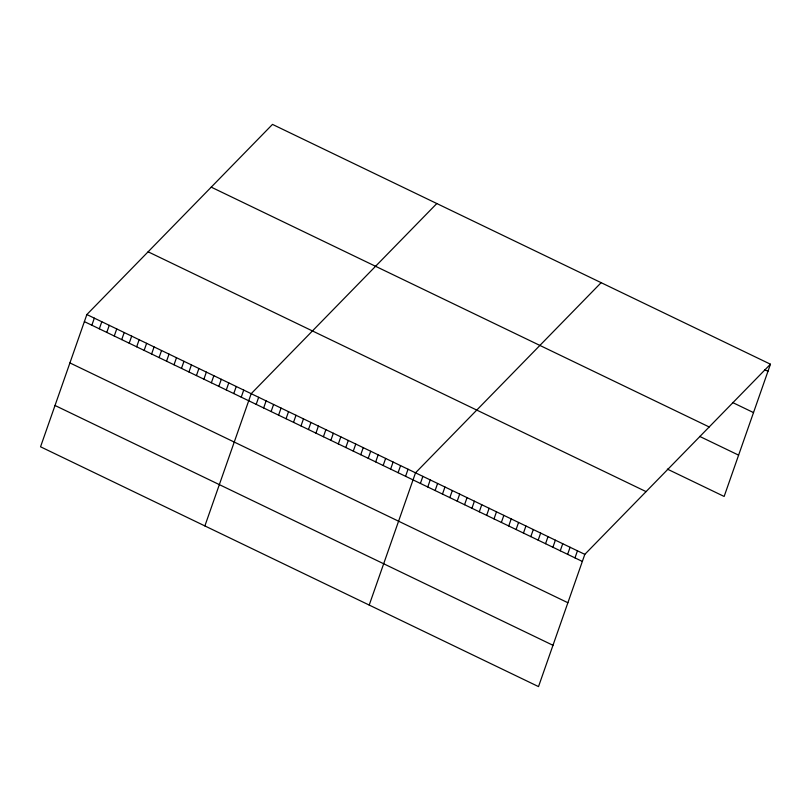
<?xml version="1.0" encoding="UTF-8"?>
<svg xmlns="http://www.w3.org/2000/svg" width="811" height="811" viewBox="0 0 811 811"><rect width="100%" height="100%" fill="white"/><g stroke="black" fill="none" stroke-linecap="round" stroke-linejoin="round"><path stroke-width="1.22" d="M86.858 314.546L40.55 446.79L538.514 686.603L584.822 554.359L770.45 364.21L272.486 124.397L86.858 314.546L584.822 554.359M91.856 325.211L94.329 318.145M99.327 328.81L101.801 321.744M106.788 332.409L109.262 325.343M114.26 336.007L116.733 328.942M121.731 339.606L124.205 332.54M129.202 343.205L131.676 336.129M136.674 346.794L139.147 339.728M144.135 350.393L146.619 343.327M151.606 353.991L154.08 346.926M159.078 357.59L161.551 350.524M166.549 361.189L169.023 354.123M174.02 364.788L176.494 357.712M181.482 368.376L183.965 361.311M188.953 371.975L191.426 364.909M196.424 375.574L198.898 368.508M203.896 379.173L206.369 372.107M211.367 382.772L213.84 375.706M218.828 386.371L221.312 379.295M226.299 389.959L228.773 382.893M233.771 393.558L236.244 386.492M241.242 397.157L243.716 390.091M204.879 525.923L251.187 393.69L436.815 203.541M256.185 404.354L258.658 397.289M263.646 407.953L266.12 400.887M271.117 411.542L273.591 404.476M278.589 415.141L281.062 408.075M286.06 418.74L288.534 411.674M293.531 422.338L296.005 415.273M300.993 425.937L303.466 418.871M308.464 429.536L310.937 422.47M315.935 433.135L318.409 426.059M323.407 436.724L325.88 429.658M330.878 440.322L333.351 433.256M338.339 443.921L340.823 436.855M345.81 447.52L348.284 440.454M353.282 451.119L355.755 444.053M360.753 454.718L363.227 447.642M368.224 458.306L370.698 451.24M375.686 461.905L378.169 454.839M383.157 465.504L385.63 458.438M390.628 469.103L393.102 462.037M398.1 472.701L400.573 465.636M405.571 476.3L408.045 469.224M369.208 605.067L415.516 472.823L601.144 282.674M420.402 483.437L422.876 476.371M427.762 486.985L430.235 479.919M435.122 490.533L437.595 483.457M442.482 494.071L444.955 487.005M449.841 497.619L452.315 490.554M457.201 501.168L459.675 494.092M464.561 504.706L467.045 497.64M471.931 508.254L474.405 501.188M479.291 511.802L481.764 504.736M486.651 515.34L489.124 508.274M494.011 518.888L496.484 511.822M501.37 522.436L503.844 515.37M508.73 525.974L511.204 518.908M516.09 529.522L518.564 522.456M523.45 533.07L525.933 526.004M530.82 536.618L533.293 529.542M538.18 540.156L540.653 533.091M545.539 543.705L548.013 536.639M552.899 547.253L555.373 540.187M560.259 550.791L562.733 543.725M567.619 554.339L570.092 547.273M574.979 557.887L577.452 550.821M770.45 364.21L724.142 496.454L667.352 469.103M764.824 369.765L767.976 371.286M732.475 402.459L753.51 412.586M211.235 187.148L709.189 426.961M699.7 436.409L738.608 455.143M148.119 251.805L646.073 491.618M84.385 321.622L582.339 561.425M69.918 362.922L567.882 602.735M55.016 405.48L552.97 645.292"/></g></svg>
